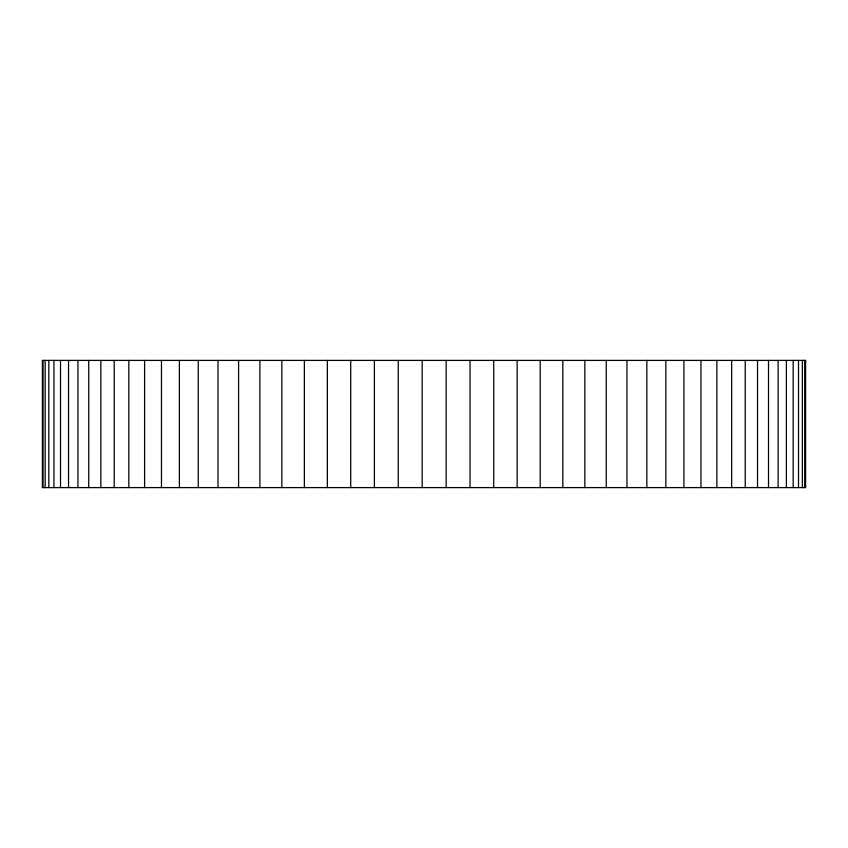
<?xml version="1.0" encoding="UTF-8"?>
<svg xmlns="http://www.w3.org/2000/svg" width="848" height="848" viewBox="0 0 848 848"><rect width="100%" height="100%" fill="white"/><g stroke="black" fill="none" stroke-linecap="round" stroke-linejoin="round"><path stroke-width="1.27" d="M804.731 360.4L804.731 487.6M802.367 360.4L802.367 487.6M798.509 360.4L798.509 487.6M793.166 360.4L793.166 487.6M786.372 360.4L786.372 487.6M778.135 360.4L778.135 487.6M768.511 360.4L768.511 487.6M757.529 360.4L757.529 487.6M745.233 360.4L745.233 487.6M731.665 360.4L731.665 487.6M716.878 360.4L716.878 487.6M700.946 360.4L700.946 487.6M683.912 360.4L683.912 487.6M665.85 360.4L665.85 487.6M646.844 360.4L646.844 487.6M626.948 360.4L626.948 487.6M606.256 360.4L606.256 487.6M584.844 360.4L584.844 487.6M562.807 360.4L562.807 487.6M540.208 360.4L540.208 487.6M517.153 360.4L517.153 487.6M493.737 360.4L493.737 487.6M470.046 360.4L470.046 487.6M446.165 360.4L446.165 487.6M422.198 360.4L422.198 487.6M398.242 360.4L398.242 487.6M374.392 360.4L374.392 487.6M350.722 360.4L350.722 487.6M327.36 360.4L327.36 487.6M304.368 360.4L304.368 487.6M281.854 360.4L281.854 487.6M259.891 360.4L259.891 487.6M238.585 360.4L238.585 487.6M218.01 360.4L218.01 487.6M198.241 360.4L198.241 487.6M179.373 360.4L179.373 487.6M161.47 360.4L161.47 487.6M144.595 360.4L144.595 487.6M128.822 360.4L128.822 487.6M114.226 360.4L114.226 487.6M100.838 360.4L100.838 487.6M88.733 360.4L88.733 487.6M77.952 360.4L77.952 487.6M68.54 360.4L68.54 487.6M60.515 360.4L60.515 487.6M53.943 360.4L53.943 487.6M48.824 360.4L48.824 487.6M45.188 360.4L45.188 487.6M43.036 360.4L43.036 487.6M805.6 360.4L42.4 360.4L42.4 487.6L805.6 487.6L805.6 360.4"/></g></svg>
